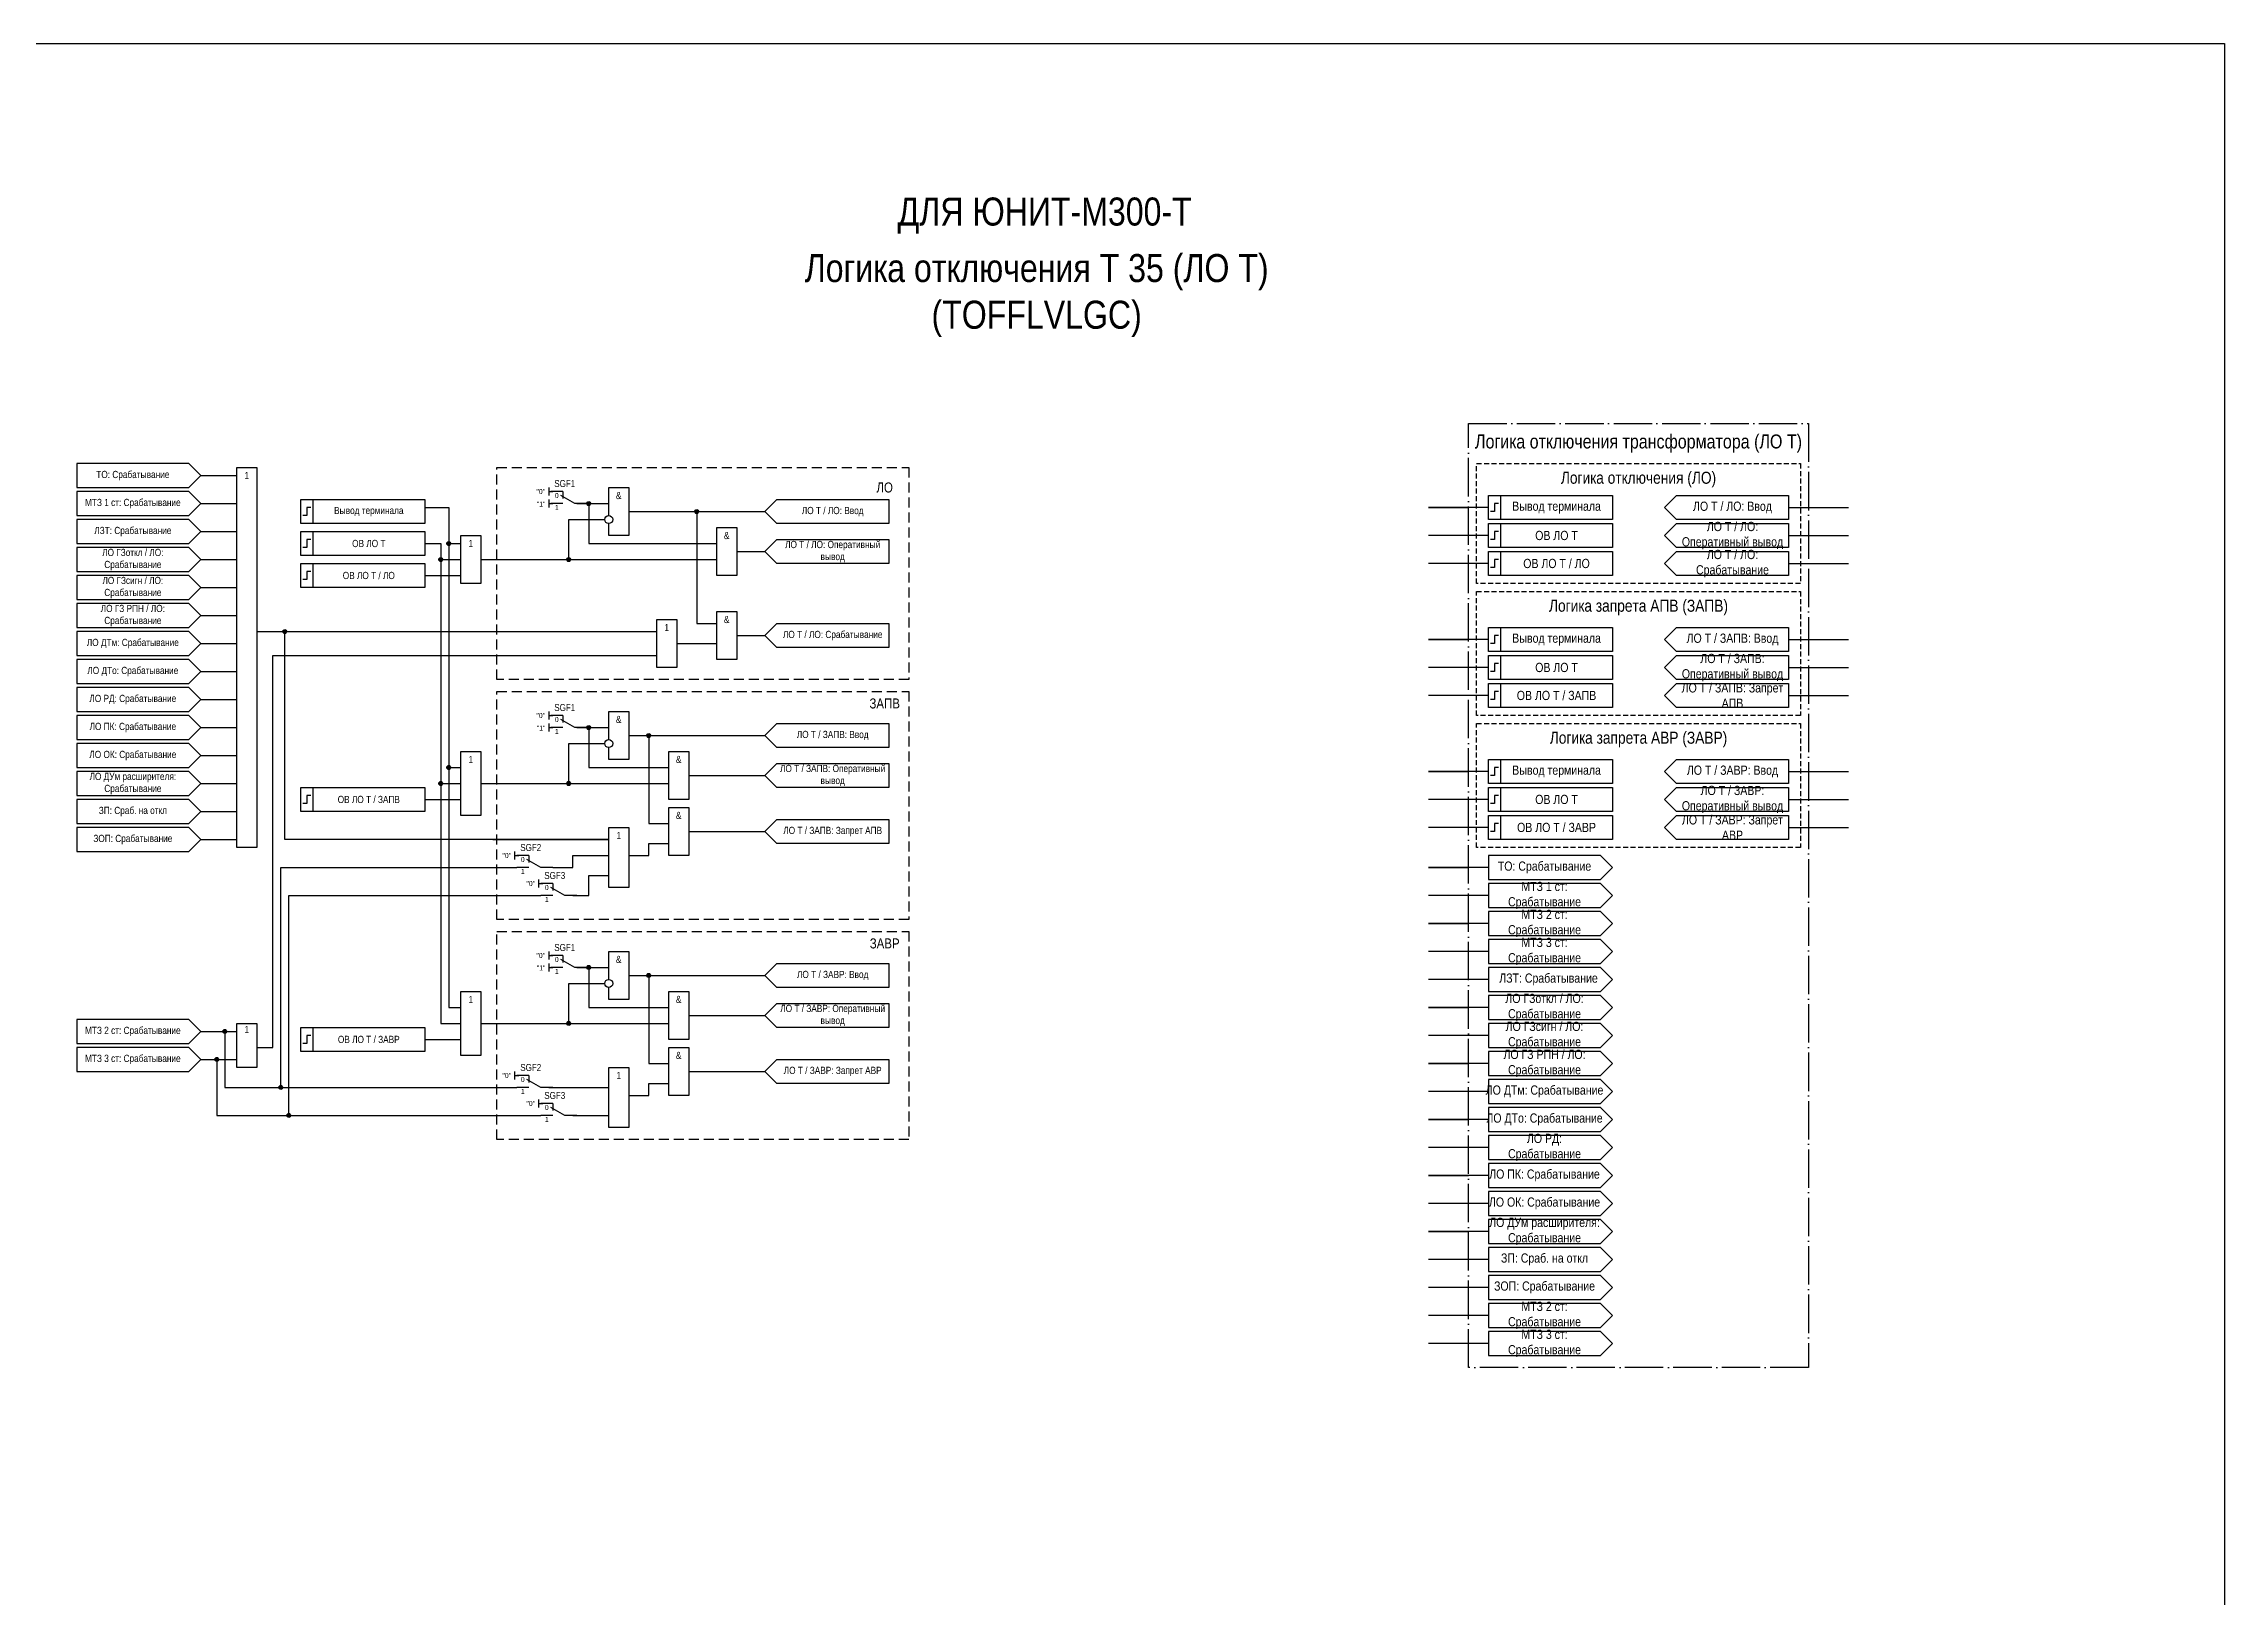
# Model space of a CAD drawing. Header units: millimetres. Extents: x -412 to 1173, y -391 to 386.
# Drawn here: x 628 to 1173, y -2 to 386 of the extents above; entities that cross this region are included whole.
import ezdxf
from ezdxf.enums import TextEntityAlignment as Align

# ---------------------------------------------------------------- set-up
doc = ezdxf.new("R2010")
doc.units = ezdxf.units.MM
doc.linetypes.add('ACAD_ISO04W100', pattern=[30, 24, -3, 0, -3])
doc.linetypes.add('штриховая2', pattern=[0.375, 0.25, -0.125])
doc.layers.add('TEXT', color=7, linetype='Continuous', lineweight=25)
doc.layers.add('Основная', color=7, linetype='Continuous')
doc.styles.add('1.8_Gost_RD', font='ARIALN.TTF', dxfattribs={"height": 1.8})
doc.styles.add('2.5_Gost_RD', font='ARIALN.TTF', dxfattribs={"height": 2.5})
doc.styles.add('3.5_Gost_RD', font='ARIALN.TTF', dxfattribs={"height": 3.5})
doc.styles.add('Вывод', font='ARIALN.TTF', dxfattribs={"height": 2.5})
doc.styles.add('Компонент', font='ARIALN.TTF', dxfattribs={"height": 3.5})

# ---------------------------------------------------------------- blocks, each defined once
blk = doc.blocks.new('*U78')
at = {"layer": 'Основная', "color": 0}
blk.add_line((0, 0), (7, 4), dxfattribs=at)
at = {"layer": 'Основная', "ltscale": 0.35}
blk.add_line((6, 6), (6, 2.5), dxfattribs=at)
blk = doc.blocks.new('*U80')
at = {"layer": 'Основная', "color": 0}
for p, q in [((-3, 6), (-9, 6)), ((-3, 0), (-9, 0)), ((9, 0), (3, 0))]:
    blk.add_line(p, q, dxfattribs=at)
at = {"layer": 'Основная', "ltscale": 0.25, "xscale": -1}
blk.add_blockref('*U78', (3, 0), dxfattribs=at)
at = {"layer": 'Основная'}
for tag, height, style, p in [('ОУ', 3.5, 'Компонент', (-2, 10)), ('В1', 2.5, 'Вывод', (-14, 6)), ('В2', 2.5, 'Вывод', (-6, 4)), ('В3', 2.5, 'Вывод', (-6, -2))]:
    blk.add_attdef(tag, text='', height=height, dxfattribs=dict(at, style=style)).set_placement(p, align=Align.MIDDLE_CENTER)
blk = doc.blocks.new('Точка')
at = {"ltscale": 100}
h = blk.add_hatch(color=256, dxfattribs=at)
h.dxf.hatch_style = 1
edge = h.paths.add_edge_path()
edge.add_arc((0, 0), 0.5, 0, 360)
blk.add_circle((0, 0), 0.5, dxfattribs=at)

msp = doc.modelspace()

# ---------------------------------------------------------------- linework, layer by layer
at = {"ltscale": 100}
for p, q in [((754, 275), (754, 273)), ((754, 274), (755, 274)), ((754, 272), (754, 270)), ((754, 271), (755, 271)), ((989, 270), (974, 270)), ((974, 270), (984, 270)), ((1064, 270), (1079, 270)), ((989, 263), (974, 263)), ((1064, 263), (1079, 263)), ((989, 256), (974, 256)), ((1064, 256), (1079, 256)), ((811, 241), (808, 238)), ((681, 239), (781, 239)), ((786, 236), (796, 236)), ((808, 238), (811, 235)), ((989, 237), (974, 237)), ((974, 237), (984, 237)), ((1064, 237), (1079, 237)), ((989, 230), (974, 230)), ((1064, 230), (1079, 230)), ((1036, 226), (1033, 223)), ((754, 219), (754, 217)), ((989, 223), (974, 223)), ((1033, 223), (1036, 220)), ((1064, 223), (1079, 223)), ((754, 218), (755, 218)), ((754, 216), (754, 214)), ((754, 215), (755, 215)), ((989, 204), (974, 204)), ((974, 204), (984, 204)), ((1064, 204), (1079, 204)), ((989, 197), (974, 197)), ((1064, 197), (1079, 197)), ((811, 192), (808, 189)), ((1036, 193), (1033, 190)), ((740, 187), (688, 187)), ((808, 189), (811, 186)), ((989, 190), (974, 190)), ((1033, 190), (1036, 187)), ((1064, 190), (1079, 190)), ((740, 180), (746, 180)), ((745.5, 182), (745.5, 184)), ((745.5, 183), (746.5, 183)), ((989, 180), (974, 180)), ((974, 180), (984, 180)), ((751.5, 175), (751.5, 177)), ((751.5, 176), (752.5, 176)), ((740, 173), (752, 173)), ((989, 173), (974, 173)), ((989, 166), (974, 166)), ((974, 166), (984, 166)), ((754, 159), (754, 157)), ((989, 159), (974, 159)), ((754, 158), (755, 158)), ((754, 156), (754, 154)), ((754, 155), (755, 155)), ((989, 152), (974, 152)), ((989, 145), (974, 145)), ((974, 145), (984, 145)), ((989, 138), (974, 138)), ((811, 132), (808, 129)), ((989, 131), (974, 131)), ((974, 131), (984, 131)), ((745.5, 127), (745.5, 129)), ((745.5, 128), (746.5, 128)), ((808, 129), (811, 126)), ((740, 125), (746, 125)), ((751.5, 120), (751.5, 122)), ((751.5, 121), (752.5, 121)), ((754, 125), (769, 125)), ((989, 124), (974, 124)), ((740, 118), (752, 118)), ((760, 118), (769, 118)), ((989, 117), (974, 117)), ((974, 117), (984, 117)), ((989, 110), (974, 110)), ((989, 103), (974, 103)), ((974, 103), (984, 103)), ((989, 96), (974, 96)), ((989, 89), (974, 89)), ((974, 89), (984, 89)), ((989, 82), (974, 82)), ((989, 75), (974, 75)), ((989, 68), (974, 68)), ((989, 61), (974, 61))]:
    msp.add_line(p, q, dxfattribs=at)
at = {"color": 3, "ltscale": 100}
msp.add_lwpolyline([(561, 386), (1173, 386), (1173, -391), (561, -391)], close=True, dxfattribs=at)
at = {"color": 251, "linetype": 'ACAD_ISO04W100', "lineweight": 30, "ltscale": 0.4, "true_color": 0x58595b}
msp.add_lwpolyline([(984, 291), (1069, 291), (1069, 55), (984, 55)], close=True, dxfattribs=at)
at = {"ltscale": 100}
for points in [[(667, 278), (664, 281), (636, 281), (636, 275), (664, 275), (667, 278)], [(676, 236), (676, 280), (681, 280), (681, 185), (676, 185), (676, 236)], [(667, 271), (664, 274), (636, 274), (636, 268), (664, 268), (667, 271)], [(667, 278), (676, 278)], [(769, 268), (769, 275), (774, 275), (774, 263), (769, 263), (769, 266)], [(1033, 270), (1036, 273), (1064, 273), (1064, 267), (1036, 267), (1033, 270)], [(667, 271), (676, 271)], [(723, 270), (729, 270), (729, 261), (732, 261)], [(761, 271), (769, 271)], [(761, 271), (764, 271), (764, 261), (796, 261)], [(774, 269), (808, 269)], [(774, 269), (791, 269), (791, 241), (796, 241)], [(808, 269), (811, 272), (839, 272), (839, 266), (811, 266), (808, 269)], [(667, 264), (664, 267), (636, 267), (636, 261), (664, 261), (667, 264)], [(667, 264), (676, 264)], [(737, 257), (759, 257), (759, 267), (768, 267)], [(808, 259), (811, 262), (839, 262), (839, 256), (811, 256), (808, 259)], [(1033, 263), (1036, 266), (1064, 266), (1064, 260), (1036, 260), (1033, 263)], [(667, 257), (664, 260), (636, 260), (636, 254), (664, 254), (667, 257)], [(667, 257), (676, 257)], [(723, 261), (727, 261), (727, 257), (732, 257)], [(727, 257), (727, 201), (732, 201)], [(729, 261), (729, 205), (732, 205)], [(737, 257), (796, 257)], [(801, 259), (808, 259)], [(667, 250), (664, 253), (636, 253), (636, 247), (664, 247), (667, 250)], [(723, 253), (732, 253)], [(667, 243), (664, 246), (636, 246), (636, 240), (664, 240), (667, 243)], [(667, 250), (676, 250)], [(667, 243), (676, 243)], [(808, 238), (811, 241), (839, 241), (839, 235), (811, 235), (808, 238)], [(1033, 237), (1036, 240), (1064, 240), (1064, 234), (1036, 234), (1033, 237)], [(667, 236), (664, 239), (636, 239), (636, 233), (664, 233), (667, 236)], [(667, 236), (676, 236)], [(769, 187), (688, 187), (688, 239)], [(801, 238), (808, 238)], [(667, 229), (664, 232), (636, 232), (636, 226), (664, 226), (667, 229)], [(681, 135), (685, 135), (685, 233), (781, 233)], [(1033, 230), (1036, 233), (1064, 233), (1064, 227), (1036, 227), (1033, 230)], [(667, 222), (664, 225), (636, 225), (636, 219), (664, 219), (667, 222)], [(667, 229), (676, 229)], [(1033, 223), (1036, 226), (1064, 226), (1064, 220), (1036, 220), (1033, 223)], [(667, 222), (676, 222)], [(769, 212), (769, 219), (774, 219), (774, 207), (769, 207), (769, 210)], [(667, 215), (664, 218), (636, 218), (636, 212), (664, 212), (667, 215)], [(667, 215), (676, 215)], [(761, 215), (769, 215)], [(761, 215), (764, 215), (764, 205), (784, 205)], [(774, 213), (808, 213)], [(774, 213), (779, 213), (779, 191), (784, 191)], [(808, 213), (811, 216), (839, 216), (839, 210), (811, 210), (808, 213)], [(667, 208), (664, 211), (636, 211), (636, 205), (664, 205), (667, 208)], [(667, 208), (676, 208)], [(737, 201), (759, 201), (759, 211), (768, 211)], [(667, 201), (664, 204), (636, 204), (636, 198), (664, 198), (667, 201)], [(729, 205), (729, 145), (732, 145)], [(789, 203), (808, 203)], [(808, 203), (811, 206), (839, 206), (839, 200), (811, 200), (808, 203)], [(1033, 204), (1036, 207), (1064, 207), (1064, 201), (1036, 201), (1033, 204)], [(667, 194), (664, 197), (636, 197), (636, 191), (664, 191), (667, 194)], [(667, 201), (676, 201)], [(723, 197), (732, 197)], [(727, 201), (727, 141), (732, 141)], [(737, 201), (784, 201)], [(1033, 197), (1036, 200), (1064, 200), (1064, 194), (1036, 194), (1033, 197)], [(667, 194), (676, 194)], [(808, 189), (811, 192), (839, 192), (839, 186), (811, 186), (808, 189)], [(1033, 190), (1036, 193), (1064, 193), (1064, 187), (1036, 187), (1033, 190)], [(667, 187), (664, 190), (636, 190), (636, 184), (664, 184), (667, 187)], [(667, 187), (676, 187)], [(740, 187), (769, 187)], [(774, 183), (779, 183), (779, 186), (784, 186)], [(789, 189), (808, 189)], [(673, 139), (673, 125), (687, 125), (687, 180), (743, 180)], [(755, 180), (760, 180), (760, 183), (769, 183)], [(1020, 180), (1017, 183), (989, 183), (989, 177), (1017, 177), (1020, 180)], [(760, 173), (764, 173), (764, 178), (769, 178)], [(1020, 173), (1017, 176), (989, 176), (989, 170), (1017, 170), (1020, 173)], [(671, 132), (671, 118), (689, 118), (689, 173), (743, 173)], [(1020, 166), (1017, 169), (989, 169), (989, 163), (1017, 163), (1020, 166)], [(769, 152), (769, 159), (774, 159), (774, 147), (769, 147), (769, 150)], [(1020, 159), (1017, 162), (989, 162), (989, 156), (1017, 156), (1020, 159)], [(761, 155), (769, 155)], [(761, 155), (764, 155), (764, 145), (784, 145)], [(774, 153), (808, 153)], [(774, 153), (779, 153), (779, 131), (784, 131)], [(808, 153), (811, 156), (839, 156), (839, 150), (811, 150), (808, 153)], [(1020, 152), (1017, 155), (989, 155), (989, 149), (1017, 149), (1020, 152)], [(737, 141), (759, 141), (759, 151), (768, 151)], [(1020, 145), (1017, 148), (989, 148), (989, 142), (1017, 142), (1020, 145)], [(667, 139), (664, 142), (636, 142), (636, 136), (664, 136), (667, 139)], [(789, 143), (808, 143)], [(808, 143), (811, 146), (839, 146), (839, 140), (811, 140), (808, 143)], [(667, 139), (676, 139)], [(723, 137), (732, 137)], [(737, 141), (784, 141)], [(1020, 138), (1017, 141), (989, 141), (989, 135), (1017, 135), (1020, 138)], [(667, 132), (664, 135), (636, 135), (636, 129), (664, 129), (667, 132)], [(667, 132), (676, 132)], [(808, 129), (811, 132), (839, 132), (839, 126), (811, 126), (808, 129)], [(1020, 131), (1017, 134), (989, 134), (989, 128), (1017, 128), (1020, 131)], [(774, 123), (779, 123), (779, 126), (784, 126)], [(789, 129), (808, 129)], [(1020, 124), (1017, 127), (989, 127), (989, 121), (1017, 121), (1020, 124)], [(687, 125), (741, 125)], [(1020, 117), (1017, 120), (989, 120), (989, 114), (1017, 114), (1020, 117)], [(689, 118), (741, 118)], [(1020, 110), (1017, 113), (989, 113), (989, 107), (1017, 107), (1020, 110)], [(1020, 103), (1017, 106), (989, 106), (989, 100), (1017, 100), (1020, 103)], [(1020, 96), (1017, 99), (989, 99), (989, 93), (1017, 93), (1020, 96)], [(1020, 89), (1017, 92), (989, 92), (989, 86), (1017, 86), (1020, 89)], [(1020, 82), (1017, 85), (989, 85), (989, 79), (1017, 79), (1020, 82)], [(1020, 75), (1017, 78), (989, 78), (989, 72), (1017, 72), (1020, 75)], [(1020, 68), (1017, 71), (989, 71), (989, 65), (1017, 65), (1020, 68)], [(1020, 61), (1017, 64), (989, 64), (989, 58), (1017, 58), (1020, 61)]]:
    msp.add_lwpolyline(points, dxfattribs=at)
at = {"linetype": 'штриховая2', "ltscale": 10}
for points in [[(741, 280), (844, 280), (844, 227), (741, 227)], [(741, 224), (844, 224), (844, 167), (741, 167)], [(741, 164), (844, 164), (844, 112), (741, 112)]]:
    msp.add_lwpolyline(points, close=True, dxfattribs=at)
at = {"linetype": 'штриховая2', "ltscale": 5}
for points in [[(986, 281), (1067, 281), (1067, 251), (986, 251)], [(986, 249), (1067, 249), (1067, 218), (986, 218)], [(986, 216), (1067, 216), (1067, 185), (986, 185)]]:
    msp.add_lwpolyline(points, close=True, dxfattribs=at)
at = {"ltscale": 100}
for points in [[(989, 273), (992, 273), (992, 267), (989, 267)], [(989, 273), (1020, 273), (1020, 267), (989, 267)], [(692, 272), (723, 272), (723, 266), (692, 266)], [(692, 272), (695, 272), (695, 266), (692, 266)], [(692, 264), (723, 264), (723, 258), (692, 258)], [(692, 264), (695, 264), (695, 258), (692, 258)], [(732, 263), (737, 263), (737, 251), (732, 251)], [(796, 265), (801, 265), (801, 253), (796, 253)], [(989, 266), (992, 266), (992, 260), (989, 260)], [(989, 266), (1020, 266), (1020, 260), (989, 260)], [(989, 259), (992, 259), (992, 253), (989, 253)], [(989, 259), (1020, 259), (1020, 253), (989, 253)], [(692, 256), (695, 256), (695, 250), (692, 250)], [(692, 256), (723, 256), (723, 250), (692, 250)], [(781, 242), (786, 242), (786, 230), (781, 230)], [(796, 244), (801, 244), (801, 232), (796, 232)], [(989, 240), (992, 240), (992, 234), (989, 234)], [(989, 240), (1020, 240), (1020, 234), (989, 234)], [(989, 233), (992, 233), (992, 227), (989, 227)], [(989, 233), (1020, 233), (1020, 227), (989, 227)], [(989, 226), (992, 226), (992, 220), (989, 220)], [(989, 226), (1020, 226), (1020, 220), (989, 220)], [(732, 209), (737, 209), (737, 193), (732, 193)], [(784, 209), (789, 209), (789, 197), (784, 197)], [(989, 207), (992, 207), (992, 201), (989, 201)], [(989, 207), (1020, 207), (1020, 201), (989, 201)], [(692, 200), (695, 200), (695, 194), (692, 194)], [(692, 200), (723, 200), (723, 194), (692, 194)], [(989, 200), (992, 200), (992, 194), (989, 194)], [(989, 200), (1020, 200), (1020, 194), (989, 194)], [(784, 195), (789, 195), (789, 183), (784, 183)], [(989, 193), (992, 193), (992, 187), (989, 187)], [(989, 193), (1020, 193), (1020, 187), (989, 187)], [(769, 190), (774, 190), (774, 175), (769, 175)], [(732, 149), (737, 149), (737, 133), (732, 133)], [(784, 149), (789, 149), (789, 137), (784, 137)], [(676, 141), (681, 141), (681, 130), (676, 130)], [(692, 140), (695, 140), (695, 134), (692, 134)], [(692, 140), (723, 140), (723, 134), (692, 134)], [(784, 135), (789, 135), (789, 123), (784, 123)], [(769, 130), (774, 130), (774, 115), (769, 115)]]:
    msp.add_lwpolyline(points, close=True, dxfattribs=at)
at = {"lineweight": 30, "ltscale": 100}
for points in [[(694.5, 270), (693.5, 270), (693.5, 268), (692.5, 268)], [(991.5, 271), (990.5, 271), (990.5, 269), (989.5, 269)], [(694.5, 262), (693.5, 262), (693.5, 260), (692.5, 260)], [(991.5, 264), (990.5, 264), (990.5, 262), (989.5, 262)], [(991.5, 257), (990.5, 257), (990.5, 255), (989.5, 255)], [(694.5, 254), (693.5, 254), (693.5, 252), (692.5, 252)], [(991.5, 238), (990.5, 238), (990.5, 236), (989.5, 236)], [(991.5, 231), (990.5, 231), (990.5, 229), (989.5, 229)], [(991.5, 224), (990.5, 224), (990.5, 222), (989.5, 222)], [(991.5, 205), (990.5, 205), (990.5, 203), (989.5, 203)], [(694.5, 198), (693.5, 198), (693.5, 196), (692.5, 196)], [(991.5, 198), (990.5, 198), (990.5, 196), (989.5, 196)], [(991.5, 191), (990.5, 191), (990.5, 189), (989.5, 189)], [(694.5, 138), (693.5, 138), (693.5, 136), (692.5, 136)]]:
    msp.add_lwpolyline(points, dxfattribs=at)
for centre in [(769, 267), (769, 211), (769, 151)]:
    msp.add_circle(centre, 1)
at = {"layer": 'Основная', "ltscale": 100}
msp.add_lwpolyline([(1064, 259), (1064, 253), (1036, 253), (1033, 256), (1036, 259)], close=True, dxfattribs=at)

# ---------------------------------------------------------------- block references
at = {"ltscale": 100}
for p in [(764, 271), (791, 269), (727, 257), (729, 261), (759, 257), (688, 239), (764, 215), (779, 213), (729, 205), (727, 201), (759, 201), (764, 155), (779, 153), (673, 139), (759, 141), (671, 132), (687, 125), (689, 118)]:
    msp.add_blockref('Точка', p, dxfattribs=at)
at = {"layer": 'Основная', "ltscale": 0.25, "xscale": 0.5, "yscale": 0.5, "zscale": 0.5}
for p, values in [((759, 271), {'ОУ': 'SGF1', 'В1': '"0"', 'В2': '0', 'В3': '1'}), ((759, 215), {'ОУ': 'SGF1', 'В1': '"0"', 'В2': '0', 'В3': '1'}), ((750.5, 180), {'ОУ': 'SGF2', 'В1': '"0"', 'В2': '0', 'В3': '1'}), ((756.5, 173), {'ОУ': 'SGF3', 'В1': '"0"', 'В2': '0', 'В3': '1'}), ((759, 155), {'ОУ': 'SGF1', 'В1': '"0"', 'В2': '0', 'В3': '1'}), ((750.5, 125), {'ОУ': 'SGF2', 'В1': '"0"', 'В2': '0', 'В3': '1'}), ((756.5, 118), {'ОУ': 'SGF3', 'В1': '"0"', 'В2': '0', 'В3': '1'})]:
    msp.add_blockref('*U80', p, dxfattribs=at).add_auto_attribs(values)

# ---------------------------------------------------------------- texts
at = {"color": 6, "ltscale": 100, "insert": (878, 343), "char_height": 7, "width": 160, "attachment_point": 5, "style": '3.5_Gost_RD'}
msp.add_mtext('ДЛЯ ЮНИТ-М300-Т', dxfattribs=at)
at = {"color": 30, "ltscale": 100, "true_color": 0xf7941d, "insert": (876, 323), "char_height": 7, "width": 160, "attachment_point": 5, "style": '3.5_Gost_RD'}
msp.add_mtext('{\\C3;Логика отключения Т 35 (ЛО Т) (}TOFFLVLGC{\\C3;) }', dxfattribs=at)
at = {"color": 1, "ltscale": 100, "insert": (1026.5, 286), "char_height": 3.5, "width": 85, "attachment_point": 5, "style": '3.5_Gost_RD'}
msp.add_mtext('{\\C30;\\c1938679;Логика отключения трансформатора (ЛО Т)}', dxfattribs=at)
at = {"ltscale": 100, "attachment_point": 5}
for s, insert, char_height, width, style in [('1', (678.5, 278), 1.8, 5, '1.8_Gost_RD'), ('Логика отключения (ЛО)', (1026.5, 277), 3, 81, '3.5_Gost_RD'), ('&', (771.5, 273), 1.8, 5, '2.5_Gost_RD'), ('МТЗ 1 ст: Срабатывание ', (650, 271), 1.8, 28, '1.8_Gost_RD'), ('ЛЗТ: Срабатывание ', (650, 264), 1.8, 28, '1.8_Gost_RD'), ('1', (734.5, 261), 1.8, 5, '2.5_Gost_RD'), ('&', (798.5, 263), 1.8, 5, '2.5_Gost_RD'), ('Логика запрета АПВ (ЗАПВ)', (1026.5, 245), 3, 81, '3.5_Gost_RD'), ('1', (783.5, 240), 1.8, 5, '2.5_Gost_RD'), ('&', (798.5, 242), 1.8, 5, '2.5_Gost_RD'), ('ЛО ПК: Срабатывание', (650, 215), 1.8, 26.5657, '1.8_Gost_RD'), ('&', (771.5, 217), 1.8, 5, '2.5_Gost_RD'), ('Логика запрета АВР (ЗАВР)', (1026.5, 212), 3, 81, '3.5_Gost_RD'), ('ЛО ОК: Срабатывание', (650, 208), 1.8, 25.9715, '1.8_Gost_RD'), ('1', (734.5, 207), 1.8, 5, '2.5_Gost_RD'), ('&', (786.5, 207), 1.8, 5, '2.5_Gost_RD'), ('ЛО ДУм расширителя: Срабатывание', (650, 201), 1.8, 31.9565, '1.8_Gost_RD'), ('&', (786.5, 193), 1.8, 5, '2.5_Gost_RD'), ('1', (771.5, 188), 1.8, 5, '2.5_Gost_RD'), ('МТЗ 1 ст: Срабатывание ', (1003, 173), 2.3, 28, '2.5_Gost_RD'), ('МТЗ 2 ст: Срабатывание ', (1003, 166), 2.3, 28, '2.5_Gost_RD'), ('МТЗ 3 ст: Срабатывание ', (1003, 159), 2.3, 28, '2.5_Gost_RD'), ('&', (771.5, 157), 1.8, 5, '2.5_Gost_RD'), ('ЛЗТ: Срабатывание ', (1004, 152), 2.3, 28, '2.5_Gost_RD'), ('1', (734.5, 147), 1.8, 5, '2.5_Gost_RD'), ('&', (786.5, 147), 1.8, 5, '2.5_Gost_RD'), ('МТЗ 2 ст: Срабатывание ', (650, 139), 1.8, 28, '1.8_Gost_RD'), ('1', (678.5, 139.5), 1.8, 5, '1.8_Gost_RD'), ('МТЗ 3 ст: Срабатывание ', (650, 132), 1.8, 28, '1.8_Gost_RD'), ('&', (786.5, 133), 1.8, 5, '2.5_Gost_RD'), ('1', (771.5, 128), 1.8, 5, '2.5_Gost_RD'), ('ЛО ПК: Срабатывание', (1003, 103), 2.3, 26.5331, '2.5_Gost_RD'), ('ЛО ОК: Срабатывание', (1003, 96), 2.3, 26.3606, '2.5_Gost_RD'), ('ЛО ДУм расширителя: Срабатывание', (1003, 89), 2.3, 37.4537, '2.5_Gost_RD'), ('МТЗ 2 ст: Срабатывание ', (1003, 68), 2.3, 28, '2.5_Gost_RD'), ('МТЗ 3 ст: Срабатывание ', (1003, 61), 2.3, 28, '2.5_Gost_RD')]:
    msp.add_mtext(s, dxfattribs=dict(at, insert=insert, char_height=char_height, width=width, style=style))
at = {"color": 0, "ltscale": 100, "width": 28, "attachment_point": 5}
for insert, char_height, style in [((709, 269), 1.8, '1.8_Gost_RD'), ((1006, 270), 2.3, '2.5_Gost_RD'), ((1006, 237), 2.3, '2.5_Gost_RD'), ((1006, 204), 2.3, '2.5_Gost_RD')]:
    msp.add_mtext('{\\C256;Вывод терминала}', dxfattribs=dict(at, insert=insert, char_height=char_height, style=style))
at = {"ltscale": 100, "char_height": 1.25, "attachment_point": 1, "style": '3.5_Gost_RD'}
for insert in [(751, 271.5), (751, 215.5), (751, 155.5)]:
    msp.add_mtext_dynamic_manual_height_columns('"1"', width=2, gutter_width=17.5, heights=[0], dxfattribs=dict(at, insert=insert))
at = {"layer": 'TEXT', "ltscale": 100, "width": 28, "attachment_point": 5}
for s, insert, char_height, style in [('ЛО', (838, 275), 2.5, '2.5_Gost_RD'), ('ЛО Т / ЛО: Ввод', (825, 269), 1.8, '1.8_Gost_RD'), ('ЛО Т / ЛО: Ввод', (1050, 270), 2.3, '2.5_Gost_RD'), ('ОВ ЛО Т', (709, 261), 1.8, '1.8_Gost_RD'), ('ЛО Т / ЛО: Оперативный вывод', (825, 259), 1.8, '1.8_Gost_RD'), ('ЛО Т / ЛО: Оперативный вывод', (1050, 263), 2.3, '2.5_Gost_RD'), ('ЛО ГЗоткл / ЛО: Срабатывание', (650, 257), 1.8, '1.8_Gost_RD'), ('ЛО Т / ЛО: Срабатывание', (1050, 256), 2.3, '2.5_Gost_RD'), ('ЛО ГЗсигн / ЛО: Срабатывание', (650, 250), 1.8, '1.8_Gost_RD'), ('ЛО ГЗ РПН / ЛО: Срабатывание', (650, 243), 1.8, '1.8_Gost_RD'), ('ЛО Т / ЛО: Срабатывание', (825, 238), 1.8, '1.8_Gost_RD'), ('ЛО Т / ЗАПВ: Ввод', (1050, 237), 2.3, '2.5_Gost_RD'), ('ЛО Т / ЗАПВ: Оперативный вывод', (1050, 230), 2.3, '2.5_Gost_RD'), ('ЛО Т / ЗАПВ: Запрет АПВ', (1050, 223), 2.3, '2.5_Gost_RD'), ('ЗАПВ', (838, 221), 2.5, '2.5_Gost_RD'), ('ЛО Т / ЗАПВ: Ввод', (825, 213), 1.8, '1.8_Gost_RD'), ('ЛО Т / ЗАПВ: Оперативный вывод', (825, 203), 1.8, '1.8_Gost_RD'), ('ЛО Т / ЗАВР: Ввод', (1050, 204), 2.3, '2.5_Gost_RD'), ('ЛО Т / ЗАВР: Оперативный вывод', (1050, 197), 2.3, '2.5_Gost_RD'), ('ЗП: Сраб. на откл', (650, 194), 1.8, '1.8_Gost_RD'), ('ЛО Т / ЗАВР: Запрет АВР', (1050, 190), 2.3, '2.5_Gost_RD'), ('ЗОП: Срабатывание', (650, 187), 1.8, '1.8_Gost_RD'), ('ЛО Т / ЗАПВ: Запрет АПВ', (825, 189), 1.8, '1.8_Gost_RD'), ('ЗАВР', (838, 161), 2.5, '2.5_Gost_RD'), ('ЛО Т / ЗАВР: Ввод', (825, 153), 1.8, '1.8_Gost_RD'), ('ЛО ГЗоткл / ЛО: Срабатывание', (1003, 145), 2.3, '2.5_Gost_RD'), ('ЛО Т / ЗАВР: Оперативный вывод', (825, 143), 1.8, '1.8_Gost_RD'), ('ЛО ГЗсигн / ЛО: Срабатывание', (1003, 138), 2.3, '2.5_Gost_RD'), ('ЛО ГЗ РПН / ЛО: Срабатывание', (1003, 131), 2.3, '2.5_Gost_RD'), ('ЛО Т / ЗАВР: Запрет АВР', (825, 129), 1.8, '1.8_Gost_RD'), ('ЗП: Сраб. на откл', (1003, 82), 2.3, '2.5_Gost_RD'), ('ЗОП: Срабатывание', (1003, 75), 2.3, '2.5_Gost_RD')]:
    msp.add_mtext(s, dxfattribs=dict(at, insert=insert, char_height=char_height, style=style))
at = {"layer": 'TEXT', "color": 0, "ltscale": 100, "attachment_point": 5}
for s, insert, char_height, width, style in [('{\\C256;ОВ ЛО Т}', (1006, 263), 2.3, 28, '2.5_Gost_RD'), ('{\\C256;ОВ ЛО Т / ЛО}', (1006, 256), 2.3, 28, '2.5_Gost_RD'), ('{\\C256;ОВ ЛО Т / ЛО}', (709, 253), 1.8, 28, '1.8_Gost_RD'), ('{\\C256;ЛО ДТм: Срабатывание}', (650, 236), 1.8, 28, '1.8_Gost_RD'), ('{\\C256;ЛО ДТо: Срабатывание}', (650, 229), 1.8, 28, '1.8_Gost_RD'), ('{\\C256;ОВ ЛО Т}', (1006, 230), 2.3, 28, '2.5_Gost_RD'), ('{\\C256;ЛО РД: Срабатывание}', (650, 222), 1.8, 26.3126, '1.8_Gost_RD'), ('{\\C256;ОВ ЛО Т}', (1006, 197), 2.3, 28, '2.5_Gost_RD'), ('{\\C256;ЛО ДТм: Срабатывание}', (1003, 124), 2.3, 28, '2.5_Gost_RD'), ('{\\C256;ЛО ДТо: Срабатывание}', (1003, 117), 2.3, 28, '2.5_Gost_RD'), ('{\\C256;ЛО РД: Срабатывание}', (1003, 110), 2.3, 25.2389, '2.5_Gost_RD')]:
    msp.add_mtext(s, dxfattribs=dict(at, insert=insert, char_height=char_height, width=width, style=style))
at = {"layer": 'Основная', "color": 0, "ltscale": 100, "width": 28, "attachment_point": 5}
for s, insert, char_height, style in [('{\\C256;ТО: Срабатывание}', (650, 278), 1.8, '1.8_Gost_RD'), ('{\\C256;ОВ ЛО Т / ЗАПВ}', (1006, 223), 2.3, '2.5_Gost_RD'), ('{\\C256;ОВ ЛО Т / ЗАПВ}', (709, 197), 1.8, '1.8_Gost_RD'), ('{\\C256;ОВ ЛО Т / ЗАВР}', (1006, 190), 2.3, '2.5_Gost_RD'), ('{\\C256;ТО: Срабатывание}', (1003, 180), 2.3, '2.5_Gost_RD'), ('{\\C256;ОВ ЛО Т / ЗАВР}', (709, 137), 1.8, '1.8_Gost_RD')]:
    msp.add_mtext(s, dxfattribs=dict(at, insert=insert, char_height=char_height, style=style))

doc.saveas('drawing.dxf')
